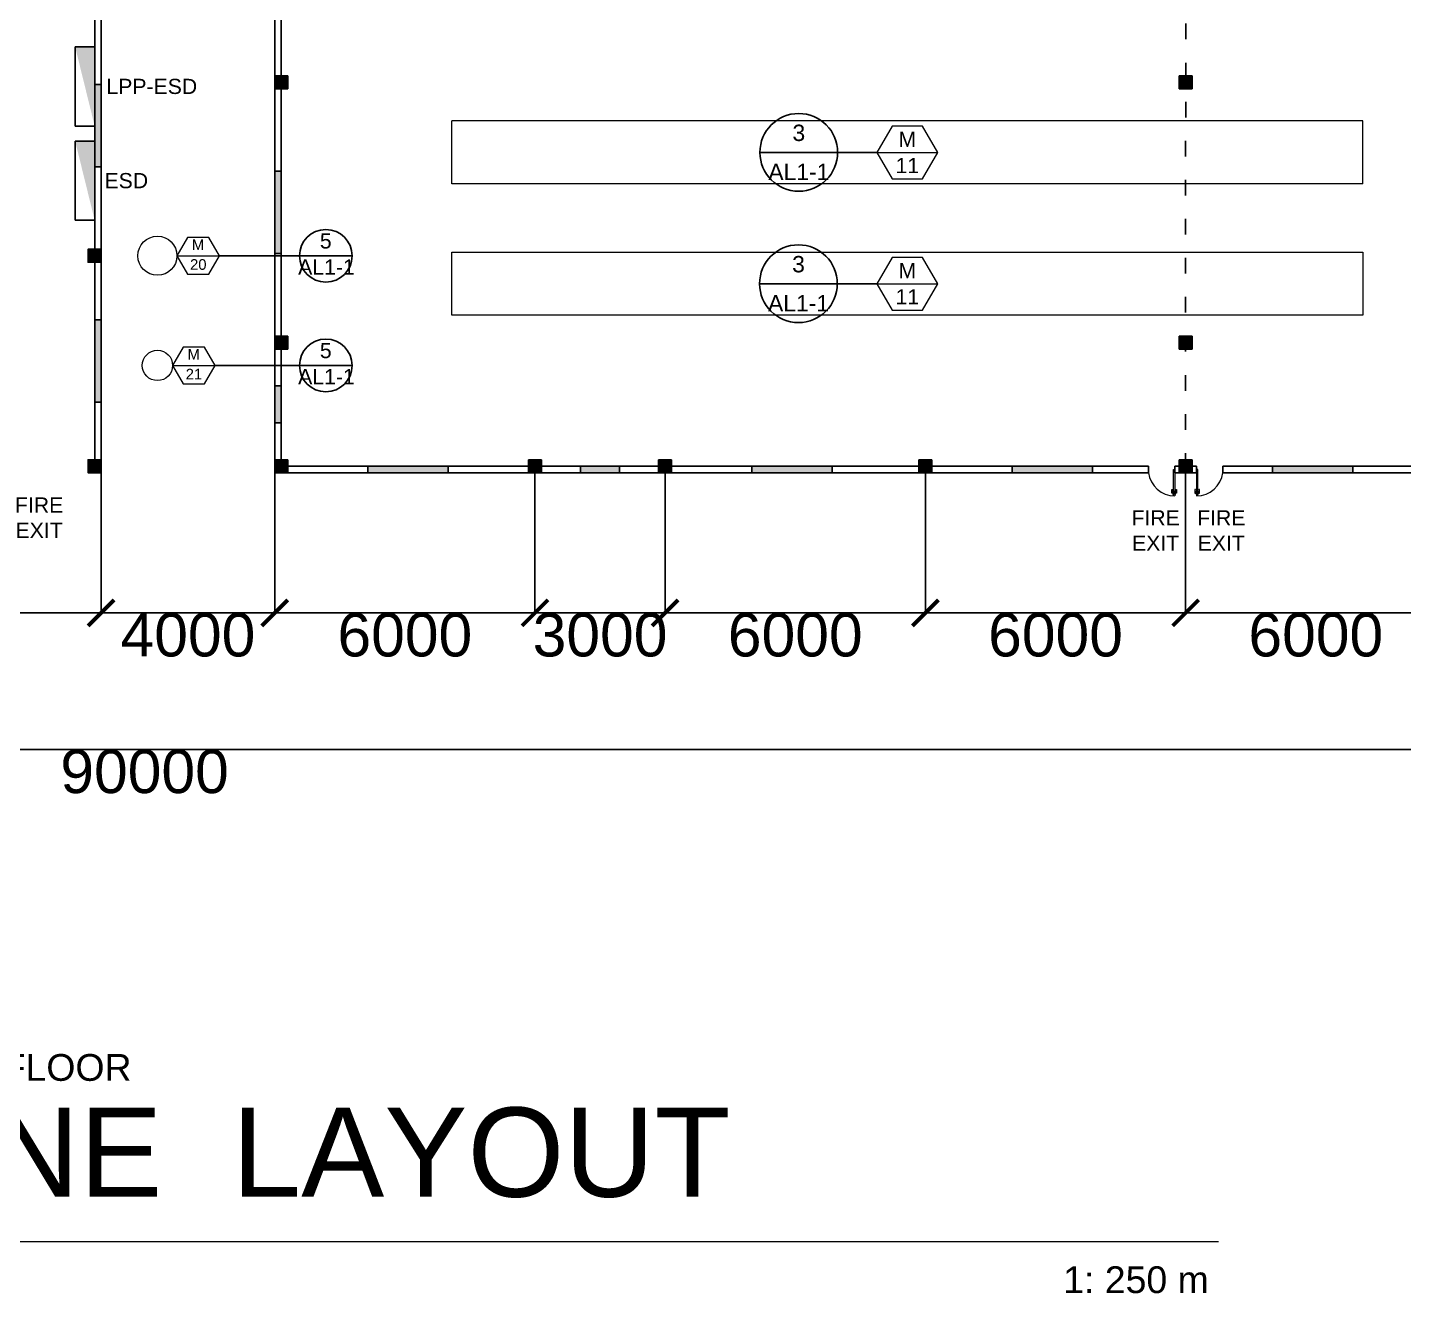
# Model space of a CAD drawing. Header units: millimetres. Extents: x 3339 to 2017737, y 4955 to 2748989.
# Drawn here: x 1619558 to 1651277, y 1219793 to 1248970 of the extents above; entities that cross this region are included whole.
import ezdxf

# ---------------------------------------------------------------- set-up
doc = ezdxf.new("R2010")
doc.units = ezdxf.units.MM
doc.header["$LTSCALE"] = 30
doc.linetypes.add('ACAD_ISO03W100', pattern=[30, 12, -18])
for name, color, linetype, lineweight in [('A-DETL-GENF', 92, 'Continuous', 13), ('A-DOOR', 31, 'Continuous', 13), ('MACH BLOCK', 41, 'Continuous', 5), ('MACHINE', 111, 'Continuous', 5), ('TEXT MACHLAYOUT', 255, 'Continuous', 5)]:
    doc.layers.add(name, color=color, linetype=linetype, lineweight=lineweight)
doc.layers.add('broken line', color=7, linetype='ACAD_ISO03W100', plot=False)
for name, color, linetype in [('DIM LINES', 7, 'Continuous'), ('TEXT', 7, 'Continuous'), ('window', 92, 'Continuous')]:
    doc.layers.add(name, color=color, linetype=linetype)
doc.styles.get("Standard").update_dxf_attribs({"font": 'arial.ttf'})
doc.dimstyles.new('GREEN', dxfattribs={"dimtxt": 1000, "dimasz": 600, "dimexe": 0.18, "dimexo": 0.0625, "dimgap": 0.09, "dimtad": 2, "dimdec": 0, "dimzin": 0, "dimdsep": 46, "dimtxsty": 'Standard', "dimblk": 'ARCHTICK', "dimcen": 0.09, "dimclrd": 3, "dimclre": 3, "dimclrt": 2, "dimadec": 0, "dimazin": 0, "dimtfac": 1, "dimtdec": 0, "dimtofl": 0, "dimtmove": 0, "dimatfit": 3, "dimfxl": 1, "dimtolj": 1, "dimtzin": 0, "dimarcsym": 0})

# ---------------------------------------------------------------- blocks, each defined once
blk = doc.blocks.new('_ArchTick')
at = {"color": 0, "linetype": 'ByBlock', "const_width": 0.15}
blk.add_lwpolyline([(-0.5, -0.5), (0.5, 0.5)], dxfattribs=at)
blk = doc.blocks.new('*D864')
at = {"layer": 'Defpoints', "color": 0, "transparency": 16777216}
for p in [(1577256, 1238709), (1667256, 1238709), (1667256, 1232330)]:
    blk.add_point(p, dxfattribs=at)
at = {"layer": 'DIM LINES', "color": 3, "linetype": 'ByBlock', "lineweight": -2, "transparency": 16777216}
for p, q in [((1577256, 1238709), (1577256, 1232329)), ((1667256, 1238709), (1667256, 1232329)), ((1577256, 1232330), (1667256, 1232330))]:
    blk.add_line(p, q, dxfattribs=at)
at = {"layer": 'DIM LINES', "color": 3, "lineweight": -2, "transparency": 16777216, "xscale": 600, "yscale": 600, "zscale": 600, "rotation": 180}
blk.add_blockref('_ArchTick', (1577256, 1232330), dxfattribs=at)
at = {"layer": 'DIM LINES', "color": 3, "lineweight": -2, "transparency": 16777216, "xscale": 600, "yscale": 600, "zscale": 600}
blk.add_blockref('_ArchTick', (1667256, 1232330), dxfattribs=at)
at = {"layer": 'DIM LINES', "color": 2, "transparency": 16777216, "insert": (1622256, 1231819), "char_height": 1000, "attachment_point": 5}
blk.add_mtext('\\A1;90000', dxfattribs=at)
blk = doc.blocks.new('*D689')
at = {"layer": 'Defpoints', "color": 0, "transparency": 16777216}
for p in [(1614256, 1238709), (1621256, 1238709), (1621256, 1235479)]:
    blk.add_point(p, dxfattribs=at)
at = {"layer": 'DIM LINES', "color": 3, "linetype": 'ByBlock', "lineweight": -2, "transparency": 16777216}
for p, q in [((1614256, 1238709), (1614256, 1235479)), ((1621256, 1238709), (1621256, 1235479)), ((1614256, 1235479), (1621256, 1235479))]:
    blk.add_line(p, q, dxfattribs=at)
at = {"layer": 'DIM LINES', "color": 3, "lineweight": -2, "transparency": 16777216, "xscale": 600, "yscale": 600, "zscale": 600, "rotation": 180}
blk.add_blockref('_ArchTick', (1614256, 1235479), dxfattribs=at)
at = {"layer": 'DIM LINES', "color": 3, "lineweight": -2, "transparency": 16777216, "xscale": 600, "yscale": 600, "zscale": 600}
blk.add_blockref('_ArchTick', (1621256, 1235479), dxfattribs=at)
at = {"layer": 'DIM LINES', "color": 2, "transparency": 16777216, "insert": (1617756, 1234968), "char_height": 1000, "attachment_point": 5}
blk.add_mtext('\\A1;7000', dxfattribs=at)
blk = doc.blocks.new('*D690')
at = {"layer": 'Defpoints', "color": 0, "transparency": 16777216}
for p in [(1621256, 1238709), (1625256, 1238709), (1625256, 1235479)]:
    blk.add_point(p, dxfattribs=at)
at = {"layer": 'DIM LINES', "color": 3, "linetype": 'ByBlock', "lineweight": -2, "transparency": 16777216}
for p, q in [((1621256, 1238709), (1621256, 1235479)), ((1625256, 1238709), (1625256, 1235479)), ((1621256, 1235479), (1625256, 1235479))]:
    blk.add_line(p, q, dxfattribs=at)
at = {"layer": 'DIM LINES', "color": 3, "lineweight": -2, "transparency": 16777216, "xscale": 600, "yscale": 600, "zscale": 600, "rotation": 180}
blk.add_blockref('_ArchTick', (1621256, 1235479), dxfattribs=at)
at = {"layer": 'DIM LINES', "color": 3, "lineweight": -2, "transparency": 16777216, "xscale": 600, "yscale": 600, "zscale": 600}
blk.add_blockref('_ArchTick', (1625256, 1235479), dxfattribs=at)
at = {"layer": 'DIM LINES', "color": 2, "transparency": 16777216, "insert": (1623256, 1234968), "char_height": 1000, "attachment_point": 5}
blk.add_mtext('\\A1;4000', dxfattribs=at)
blk = doc.blocks.new('*D865')
at = {"layer": 'Defpoints', "color": 0, "transparency": 16777216}
for p in [(1625256, 1238709), (1631256, 1238709), (1631256, 1235479)]:
    blk.add_point(p, dxfattribs=at)
at = {"layer": 'DIM LINES', "color": 3, "linetype": 'ByBlock', "lineweight": -2, "transparency": 16777216}
for p, q in [((1625256, 1238709), (1625256, 1235479)), ((1631256, 1238709), (1631256, 1235479)), ((1625256, 1235479), (1631256, 1235479))]:
    blk.add_line(p, q, dxfattribs=at)
at = {"layer": 'DIM LINES', "color": 3, "lineweight": -2, "transparency": 16777216, "xscale": 600, "yscale": 600, "zscale": 600, "rotation": 180}
blk.add_blockref('_ArchTick', (1625256, 1235479), dxfattribs=at)
at = {"layer": 'DIM LINES', "color": 3, "lineweight": -2, "transparency": 16777216, "xscale": 600, "yscale": 600, "zscale": 600}
blk.add_blockref('_ArchTick', (1631256, 1235479), dxfattribs=at)
at = {"layer": 'DIM LINES', "color": 2, "transparency": 16777216, "insert": (1628256, 1234968), "char_height": 1000, "attachment_point": 5}
blk.add_mtext('\\A1;6000', dxfattribs=at)
blk = doc.blocks.new('*D691')
at = {"layer": 'Defpoints', "color": 0, "transparency": 16777216}
for p in [(1631256, 1238709), (1634256, 1238709), (1634256, 1235479)]:
    blk.add_point(p, dxfattribs=at)
at = {"layer": 'DIM LINES', "color": 3, "linetype": 'ByBlock', "lineweight": -2, "transparency": 16777216}
for p, q in [((1631256, 1238709), (1631256, 1235478)), ((1634256, 1238709), (1634256, 1235478)), ((1631256, 1235479), (1634256, 1235479))]:
    blk.add_line(p, q, dxfattribs=at)
at = {"layer": 'DIM LINES', "color": 3, "lineweight": -2, "transparency": 16777216, "xscale": 600, "yscale": 600, "zscale": 600, "rotation": 180}
blk.add_blockref('_ArchTick', (1631256, 1235479), dxfattribs=at)
at = {"layer": 'DIM LINES', "color": 3, "lineweight": -2, "transparency": 16777216, "xscale": 600, "yscale": 600, "zscale": 600}
blk.add_blockref('_ArchTick', (1634256, 1235479), dxfattribs=at)
at = {"layer": 'DIM LINES', "color": 2, "transparency": 16777216, "insert": (1632756, 1234968), "char_height": 1000, "attachment_point": 5}
blk.add_mtext('\\A1;3000', dxfattribs=at)
blk = doc.blocks.new('*D692')
at = {"layer": 'Defpoints', "color": 0, "transparency": 16777216}
for p in [(1634256, 1238709), (1640256, 1238709), (1640256, 1235479)]:
    blk.add_point(p, dxfattribs=at)
at = {"layer": 'DIM LINES', "color": 3, "linetype": 'ByBlock', "lineweight": -2, "transparency": 16777216}
for p, q in [((1634256, 1238709), (1634256, 1235478)), ((1640256, 1238709), (1640256, 1235478)), ((1634256, 1235479), (1640256, 1235479))]:
    blk.add_line(p, q, dxfattribs=at)
at = {"layer": 'DIM LINES', "color": 3, "lineweight": -2, "transparency": 16777216, "xscale": 600, "yscale": 600, "zscale": 600, "rotation": 180}
blk.add_blockref('_ArchTick', (1634256, 1235479), dxfattribs=at)
at = {"layer": 'DIM LINES', "color": 3, "lineweight": -2, "transparency": 16777216, "xscale": 600, "yscale": 600, "zscale": 600}
blk.add_blockref('_ArchTick', (1640256, 1235479), dxfattribs=at)
at = {"layer": 'DIM LINES', "color": 2, "transparency": 16777216, "insert": (1637256, 1234968), "char_height": 1000, "attachment_point": 5}
blk.add_mtext('\\A1;6000', dxfattribs=at)
blk = doc.blocks.new('*D693')
at = {"layer": 'Defpoints', "color": 0, "transparency": 16777216}
for p in [(1640256, 1238709), (1646256, 1238709), (1646256, 1235479)]:
    blk.add_point(p, dxfattribs=at)
at = {"layer": 'DIM LINES', "color": 3, "linetype": 'ByBlock', "lineweight": -2, "transparency": 16777216}
for p, q in [((1640256, 1238709), (1640256, 1235478)), ((1646256, 1238709), (1646256, 1235478)), ((1640256, 1235479), (1646256, 1235479))]:
    blk.add_line(p, q, dxfattribs=at)
at = {"layer": 'DIM LINES', "color": 3, "lineweight": -2, "transparency": 16777216, "xscale": 600, "yscale": 600, "zscale": 600, "rotation": 180}
blk.add_blockref('_ArchTick', (1640256, 1235479), dxfattribs=at)
at = {"layer": 'DIM LINES', "color": 3, "lineweight": -2, "transparency": 16777216, "xscale": 600, "yscale": 600, "zscale": 600}
blk.add_blockref('_ArchTick', (1646256, 1235479), dxfattribs=at)
at = {"layer": 'DIM LINES', "color": 2, "transparency": 16777216, "insert": (1643256, 1234968), "char_height": 1000, "attachment_point": 5}
blk.add_mtext('\\A1;6000', dxfattribs=at)
blk = doc.blocks.new('*D694')
at = {"layer": 'Defpoints', "color": 0, "transparency": 16777216}
for p in [(1646256, 1238709), (1652256, 1238709), (1652256, 1235479)]:
    blk.add_point(p, dxfattribs=at)
at = {"layer": 'DIM LINES', "color": 3, "linetype": 'ByBlock', "lineweight": -2, "transparency": 16777216}
for p, q in [((1646256, 1238709), (1646256, 1235478)), ((1652256, 1238709), (1652256, 1235478)), ((1646256, 1235479), (1652256, 1235479))]:
    blk.add_line(p, q, dxfattribs=at)
at = {"layer": 'DIM LINES', "color": 3, "lineweight": -2, "transparency": 16777216, "xscale": 600, "yscale": 600, "zscale": 600, "rotation": 180}
blk.add_blockref('_ArchTick', (1646256, 1235479), dxfattribs=at)
at = {"layer": 'DIM LINES', "color": 3, "lineweight": -2, "transparency": 16777216, "xscale": 600, "yscale": 600, "zscale": 600}
blk.add_blockref('_ArchTick', (1652256, 1235479), dxfattribs=at)
at = {"layer": 'DIM LINES', "color": 2, "transparency": 16777216, "insert": (1649256, 1234968), "char_height": 1000, "attachment_point": 5}
blk.add_mtext('\\A1;6000', dxfattribs=at)
blk = doc.blocks.new('*D870')
at = {"layer": 'Defpoints', "color": 0, "transparency": 16777216}
for p in [(1634181, 1301709), (1674841, 1301709), (1667256, 1238709)]:
    blk.add_point(p, dxfattribs=at)
at = {"layer": 'DIM LINES', "color": 3, "linetype": 'ByBlock', "lineweight": -2, "transparency": 16777216}
for p, q in [((1634181, 1301709), (1674842, 1301709)), ((1674841, 1238709), (1674841, 1301709)), ((1667256, 1238709), (1674842, 1238709))]:
    blk.add_line(p, q, dxfattribs=at)
at = {"layer": 'DIM LINES', "color": 3, "lineweight": -2, "transparency": 16777216, "xscale": 600, "yscale": 600, "zscale": 600}
for p, rotation in [((1674841, 1301709), 90), ((1674841, 1238709), 270)]:
    blk.add_blockref('_ArchTick', p, dxfattribs=dict(at, rotation=rotation))
at = {"layer": 'DIM LINES', "color": 2, "transparency": 16777216, "insert": (1675352, 1270209), "char_height": 1000, "attachment_point": 5, "rotation": 90}
blk.add_mtext('\\A1;63000', dxfattribs=at)
blk = doc.blocks.new('Poste with lines')
h = blk.add_hatch(color=2)
h.dxf.hatch_style = 1
h.paths.add_polyline_path([(13203, 12318), (12903, 12318), (12903, 12018), (13203, 12018)])
at = {"color": 0}
for p, q in [((12903, 12018), (12903, 12318)), ((12903, 12318), (13203, 12318)), ((12903, 12018), (12903, 12168)), ((13203, 12318), (13203, 12018)), ((12903, 12018), (13053, 12018)), ((13053, 12018), (12903, 12018)), ((13203, 12018), (12903, 12018))]:
    blk.add_line(p, q, dxfattribs=at)

msp = doc.modelspace()

# ---------------------------------------------------------------- hatches: boundary and pattern name
at = {"true_color": 0xf8d731}
h = msp.add_hatch(color=40, dxfattribs=at)
h.dxf.hatch_style = 1
h.paths.add_polyline_path([(1621105.787, 1248525.133), (1620655.787, 1248525.133), (1621105.787, 1246700.133)])
h = msp.add_hatch(color=40, dxfattribs=at)
h.dxf.hatch_style = 1
h.paths.add_polyline_path([(1621105.787, 1246353.152), (1620655.787, 1246353.152), (1621105.787, 1244528.152)])
h = msp.add_hatch(color=2)
h.dxf.hatch_style = 1
h.paths.add_polyline_path([(1621255.787, 1243859.357), (1620955.787, 1243859.357), (1620955.787, 1243559.357), (1621255.787, 1243559.357)])
h = msp.add_hatch(color=2)
h.dxf.hatch_style = 1
h.paths.add_polyline_path([(1621255.787, 1239009.357), (1620955.787, 1239009.357), (1620955.787, 1238709.357), (1621255.787, 1238709.357)])
at = {"layer": 'window'}
h = msp.add_hatch(dxfattribs=at)
h.set_pattern_fill('ANSI31', color=256)
h.set_pattern_definition([(45, (1576202.29589, 1237541.24652), (-0.08838834765, 0.08838834765), [])])
h.paths.add_polyline_path([(1621255.787, 1247659.357), (1621105.787, 1247659.357), (1621105.787, 1245759.357), (1621255.787, 1245759.357)])
h = msp.add_hatch(color=256, dxfattribs=at)
h.dxf.hatch_style = 1
h.paths.add_polyline_path([(1625405.967, 1245659.357), (1625257.587, 1245659.357), (1625257.587, 1243759.357), (1625405.967, 1243759.357)])
h = msp.add_hatch(dxfattribs=at)
h.set_pattern_fill('ANSI31', color=256)
h.set_pattern_definition([(45, (1576202.29589, 1232116.24652), (-0.08838834765, 0.08838834765), [])])
h.paths.add_polyline_path([(1621255.787, 1242234.357), (1621105.787, 1242234.357), (1621105.787, 1240334.357), (1621255.787, 1240334.357)])
h = msp.add_hatch(color=256, dxfattribs=at)
h.dxf.hatch_style = 1
h.paths.add_polyline_path([(1625405.787, 1240709.357), (1625255.787, 1240709.357), (1625255.787, 1239859.357), (1625405.787, 1239859.357)])
h = msp.add_hatch(color=256, dxfattribs=at)
h.dxf.hatch_style = 1
h.paths.add_polyline_path([(1629255.787, 1238859.357), (1627405.787, 1238859.357), (1627405.787, 1238709.357), (1629255.787, 1238709.357)])
h = msp.add_hatch(color=256, dxfattribs=at)
h.dxf.hatch_style = 1
h.paths.add_polyline_path([(1633205.787, 1238859.357), (1632305.787, 1238859.357), (1632305.787, 1238709.357), (1632755.787, 1238709.357), (1633205.787, 1238709.357)])
h = msp.add_hatch(color=256, dxfattribs=at)
h.dxf.hatch_style = 1
h.paths.add_polyline_path([(1638105.787, 1238859.357), (1636255.787, 1238859.357), (1636255.787, 1238709.357), (1638105.787, 1238709.357)])
h = msp.add_hatch(color=256, dxfattribs=at)
h.dxf.hatch_style = 1
h.paths.add_polyline_path([(1644105.787, 1238859.357), (1642255.787, 1238859.357), (1642255.787, 1238709.357), (1644105.787, 1238709.357)])
h = msp.add_hatch(color=256, dxfattribs=at)
h.dxf.hatch_style = 1
h.paths.add_polyline_path([(1650105.787, 1238859.357), (1648255.787, 1238859.357), (1648255.787, 1238709.357), (1650105.787, 1238709.357)])

# ---------------------------------------------------------------- linework, layer by layer
at = {"color": 0}
for p, q in [((1625255.787, 1238709.357), (1625255.787, 1260346.482)), ((1625405.787, 1238859.357), (1625405.787, 1259559.357)), ((1621105.787, 1238709.357), (1621105.787, 1256406.42)), ((1621255.787, 1238709.357), (1621255.787, 1256406.42)), ((1621255.787, 1239009.357), (1621105.787, 1239009.357)), ((1621255.787, 1238859.357), (1621255.787, 1239009.357)), ((1621105.787, 1238859.357), (1621255.787, 1238859.357)), ((1621105.787, 1238709.357), (1621255.787, 1238709.357)), ((1621105.787, 1238709.357), (1621255.787, 1238709.357)), ((1645399.911, 1238709.357), (1625255.787, 1238709.357)), ((1625255.787, 1238709.357), (1634255.787, 1238709.357)), ((1625255.787, 1238709.357), (1632755.787, 1238709.357)), ((1645399.911, 1238859.357), (1625405.787, 1238859.357)), ((1646505.787, 1238859.357), (1646005.787, 1238859.357)), ((1646505.787, 1238709.357), (1646005.787, 1238709.357)), ((1646505.787, 1238709.357), (1646255.787, 1238709.357)), ((1667105.787, 1238859.357), (1647111.662, 1238859.357)), ((1667255.787, 1238709.357), (1647111.662, 1238709.357)), ((1667255.787, 1238709.357), (1647111.662, 1238709.357))]:
    msp.add_line(p, q, dxfattribs=at)
for p, q in [((1620655.787, 1246700.133), (1620655.787, 1248525.133)), ((1621105.787, 1248525.133), (1620655.787, 1248525.133)), ((1621105.787, 1246700.133), (1621105.787, 1248525.133)), ((1621105.787, 1246700.133), (1620655.787, 1246700.133)), ((1620655.787, 1244528.152), (1620655.787, 1246353.152)), ((1621105.787, 1246353.152), (1620655.787, 1246353.152)), ((1621105.787, 1244528.152), (1621105.787, 1246353.152)), ((1636440.601, 1246091.902), (1638240.601, 1246091.902)), ((1638240.601, 1246091.902), (1639140.601, 1246091.902)), ((1621105.787, 1244528.152), (1620655.787, 1244528.152)), ((1621255.787, 1243859.357), (1621105.787, 1243859.357)), ((1621255.787, 1243709.357), (1621255.787, 1243859.357)), ((1621255.787, 1243559.357), (1621255.787, 1243709.357)), ((1621255.787, 1239009.357), (1621255.787, 1243559.357)), ((1623982.838, 1243709.357), (1625827.695, 1243709.357)), ((1625827.695, 1243709.357), (1627040.13, 1243709.357)), ((1636433.141, 1243065.184), (1638233.141, 1243065.184)), ((1638240.601, 1243065.184), (1639140.601, 1243065.184)), ((1625405.787, 1241559.357), (1625405.787, 1239009.357)), ((1623882.838, 1241182.204), (1625827.695, 1241182.204)), ((1625827.695, 1241182.204), (1627040.13, 1241182.204)), ((1621105.787, 1238709.357), (1621255.787, 1238709.357)), ((1625555.787, 1238859.357), (1631105.787, 1238859.357)), ((1631405.787, 1238859.357), (1634105.787, 1238859.357)), ((1645399.911, 1238709.357), (1645399.911, 1238859.357)), ((1646005.787, 1238709.357), (1646005.787, 1238859.357)), ((1646405.787, 1238709.357), (1646505.787, 1238709.357)), ((1646505.787, 1238709.357), (1646505.787, 1238859.357)), ((1647111.662, 1238709.357), (1647111.662, 1238859.357))]:
    msp.add_line(p, q)
for points in [[(1621255.787, 1243859.357), (1620955.787, 1243859.357), (1620955.787, 1243559.357), (1621255.787, 1243559.357), (1621255.787, 1243859.357)], [(1621255.787, 1239009.357), (1620955.787, 1239009.357), (1620955.787, 1238709.357), (1621255.787, 1238709.357), (1621255.787, 1239009.357)]]:
    msp.add_lwpolyline(points, close=True)
for centre, radius in [((1637336.871, 1246091.902), 896.27), ((1626433.913, 1243709.357), 606.218), ((1637329.411, 1243065.184), 896.27), ((1626433.913, 1241182.204), 606.218)]:
    msp.add_circle(centre, radius)
at = {"layer": 'A-DETL-GENF'}
for p, q in [((1645937.687, 1238324.95), (1645952.057, 1238324.95)), ((1645937.687, 1238263.145), (1645937.687, 1238324.95)), ((1645946.272, 1238316.059), (1645937.687, 1238324.645)), ((1645946.272, 1238263.145), (1645937.687, 1238263.145)), ((1645937.687, 1238234.57), (1645937.687, 1238263.145)), ((1645937.687, 1238263.145), (1645947.212, 1238263.145)), ((1645947.212, 1238234.57), (1645937.687, 1238234.57)), ((1645952.057, 1238316.059), (1645946.272, 1238316.059)), ((1645946.272, 1238316.059), (1645946.272, 1238263.145)), ((1645947.212, 1238263.145), (1645947.212, 1238234.57)), ((1645947.212, 1238260.764), (1645971.024, 1238260.764)), ((1645947.212, 1238236.951), (1645947.212, 1238260.764)), ((1645971.024, 1238236.951), (1645947.212, 1238236.951)), ((1645952.057, 1238324.95), (1645952.057, 1238316.059)), ((1645971.024, 1238286.957), (1645975.787, 1238291.72)), ((1645971.024, 1238210.757), (1645971.024, 1238286.957)), ((1645971.024, 1238260.764), (1645971.024, 1238236.951)), ((1645975.787, 1238205.995), (1645971.024, 1238210.757)), ((1645975.787, 1238291.72), (1645975.787, 1238205.995)), ((1646005.787, 1238205.995), (1646005.787, 1238291.72)), ((1646005.787, 1238291.72), (1646010.549, 1238286.957)), ((1646010.549, 1238210.757), (1646005.787, 1238205.995)), ((1646010.549, 1238286.957), (1646010.549, 1238210.757)), ((1646010.549, 1238236.951), (1646010.549, 1238260.764)), ((1646010.549, 1238260.764), (1646034.362, 1238260.764)), ((1646034.362, 1238236.951), (1646010.549, 1238236.951)), ((1646029.516, 1238316.059), (1646029.516, 1238324.95)), ((1646029.516, 1238324.95), (1646043.887, 1238324.95)), ((1646035.301, 1238316.059), (1646029.516, 1238316.059)), ((1646034.362, 1238263.145), (1646043.887, 1238263.145)), ((1646034.362, 1238234.57), (1646034.362, 1238263.145)), ((1646034.362, 1238260.764), (1646034.362, 1238236.951)), ((1646043.887, 1238234.57), (1646034.362, 1238234.57)), ((1646035.301, 1238316.059), (1646043.887, 1238324.645)), ((1646035.301, 1238263.145), (1646035.301, 1238316.059)), ((1646043.887, 1238263.145), (1646035.301, 1238263.145)), ((1646043.887, 1238324.95), (1646043.887, 1238263.145)), ((1646043.887, 1238263.145), (1646043.887, 1238234.57)), ((1646467.687, 1238324.95), (1646467.687, 1238263.145)), ((1646482.057, 1238324.95), (1646467.687, 1238324.95)), ((1646476.272, 1238316.059), (1646467.687, 1238324.645)), ((1646467.687, 1238263.145), (1646476.272, 1238263.145)), ((1646477.212, 1238263.145), (1646467.687, 1238263.145)), ((1646467.687, 1238263.145), (1646467.687, 1238234.57)), ((1646467.687, 1238234.57), (1646477.212, 1238234.57)), ((1646476.272, 1238263.145), (1646476.272, 1238316.059)), ((1646476.272, 1238316.059), (1646482.057, 1238316.059)), ((1646477.212, 1238234.57), (1646477.212, 1238263.145)), ((1646477.212, 1238260.764), (1646477.212, 1238236.951)), ((1646501.024, 1238260.764), (1646477.212, 1238260.764)), ((1646477.212, 1238236.951), (1646501.024, 1238236.951)), ((1646482.057, 1238316.059), (1646482.057, 1238324.95)), ((1646505.787, 1238291.72), (1646501.024, 1238286.957)), ((1646501.024, 1238286.957), (1646501.024, 1238210.757)), ((1646501.024, 1238236.951), (1646501.024, 1238260.764)), ((1646501.024, 1238210.757), (1646505.787, 1238205.995)), ((1646505.787, 1238205.995), (1646505.787, 1238291.72)), ((1646540.549, 1238286.957), (1646535.787, 1238291.72)), ((1646535.787, 1238291.72), (1646535.787, 1238205.995)), ((1646535.787, 1238205.995), (1646540.549, 1238210.757)), ((1646540.549, 1238210.757), (1646540.549, 1238286.957)), ((1646564.362, 1238260.764), (1646540.549, 1238260.764)), ((1646540.549, 1238260.764), (1646540.549, 1238236.951)), ((1646540.549, 1238236.951), (1646564.362, 1238236.951)), ((1646573.887, 1238324.95), (1646559.516, 1238324.95)), ((1646559.516, 1238324.95), (1646559.516, 1238316.059)), ((1646559.516, 1238316.059), (1646565.301, 1238316.059)), ((1646564.362, 1238263.145), (1646564.362, 1238234.57)), ((1646573.887, 1238263.145), (1646564.362, 1238263.145)), ((1646564.362, 1238236.951), (1646564.362, 1238260.764)), ((1646564.362, 1238234.57), (1646573.887, 1238234.57)), ((1646565.301, 1238316.059), (1646573.887, 1238324.645)), ((1646565.301, 1238316.059), (1646565.301, 1238263.145)), ((1646565.301, 1238263.145), (1646573.887, 1238263.145)), ((1646573.887, 1238263.145), (1646573.887, 1238324.95)), ((1646573.887, 1238234.57), (1646573.887, 1238263.145))]:
    msp.add_line(p, q, dxfattribs=at)
at = {"layer": 'A-DOOR', "lineweight": 18}
for p, q in [((1645975.787, 1238784.357), (1646005.787, 1238784.357)), ((1645975.787, 1238173.857), (1645975.787, 1238784.357)), ((1646005.787, 1238784.357), (1646005.787, 1238173.857)), ((1646535.787, 1238784.357), (1646505.787, 1238784.357)), ((1646505.787, 1238784.357), (1646505.787, 1238173.857)), ((1646535.787, 1238173.857), (1646535.787, 1238784.357))]:
    msp.add_line(p, q, dxfattribs=at)
at = {"layer": 'A-DOOR'}
for centre, start, end in [((1646005.787, 1238784.357), 187.05662, 270), ((1646505.787, 1238784.357), 270, 352.94338)]:
    msp.add_arc(centre, 610.5, start, end, dxfattribs=at)
at = {"layer": 'broken line'}
msp.add_line((1646257.227, 1289559.537), (1646255.787, 1239009.537), dxfattribs=at)
at = {"layer": 'MACH BLOCK', "color": 85, "true_color": 0x58ba48}
msp.add_line((1597627.769, 1220988.441), (1647014.132, 1220988.441), dxfattribs=at)
at = {"layer": 'MACHINE'}
for p, q in [((1650339.667, 1246816.902), (1629339.667, 1246816.902)), ((1629339.667, 1245366.902), (1629339.667, 1246816.902)), ((1650339.667, 1245366.902), (1650339.667, 1246816.902)), ((1639139.667, 1246091.902), (1640539.667, 1246091.902)), ((1650339.667, 1245366.902), (1629339.667, 1245366.902)), ((1629339.622, 1242340.184), (1629339.622, 1243790.184)), ((1629339.622, 1243790.184), (1650339.622, 1243790.184)), ((1650339.622, 1243790.184), (1650339.622, 1242340.184)), ((1623002.838, 1243709.357), (1623982.838, 1243709.357)), ((1639139.667, 1243065.184), (1640539.667, 1243065.184)), ((1650339.622, 1242340.184), (1629339.622, 1242340.184)), ((1622902.838, 1241182.204), (1623882.838, 1241182.204))]:
    msp.add_line(p, q, dxfattribs=at)
for points in [[(1639489.667, 1246698.12), (1639139.667, 1246091.902), (1639489.667, 1245485.685), (1640189.667, 1245485.685), (1640539.667, 1246091.902), (1640189.667, 1246698.12)], [(1623247.838, 1244133.71), (1623002.838, 1243709.357), (1623247.838, 1243285.005), (1623737.838, 1243285.005), (1623982.838, 1243709.357), (1623737.838, 1244133.71)], [(1639489.667, 1243671.402), (1639139.667, 1243065.184), (1639489.667, 1242458.966), (1640189.667, 1242458.966), (1640539.667, 1243065.184), (1640189.667, 1243671.402)], [(1623147.838, 1241606.556), (1622902.838, 1241182.204), (1623147.838, 1240757.851), (1623637.838, 1240757.851), (1623882.838, 1241182.204), (1623637.838, 1241606.556)]]:
    msp.add_lwpolyline(points, close=True, dxfattribs=at)
for centre, radius in [((1622552.838, 1243709.357), 450), ((1622552.838, 1241182.204), 350)]:
    msp.add_circle(centre, radius, dxfattribs=at)
at = {"layer": 'window'}
for p, q in [((1621105.787, 1247659.357), (1621255.787, 1247659.357)), ((1621105.787, 1245759.357), (1621255.787, 1245759.357)), ((1625257.587, 1245659.357), (1625405.967, 1245659.357)), ((1625257.587, 1243759.357), (1625405.967, 1243759.357)), ((1621105.787, 1242234.357), (1621255.787, 1242234.357)), ((1625255.787, 1240709.357), (1625405.787, 1240709.357)), ((1621105.787, 1240334.357), (1621255.787, 1240334.357)), ((1625255.787, 1239859.357), (1625405.787, 1239859.357)), ((1627405.787, 1238859.357), (1627405.787, 1238709.357)), ((1629255.787, 1238859.357), (1629255.787, 1238709.357)), ((1632305.787, 1238859.357), (1632305.787, 1238709.357)), ((1633205.787, 1238859.357), (1633205.787, 1238709.357)), ((1636255.787, 1238859.357), (1636255.787, 1238709.357)), ((1638105.787, 1238859.357), (1638105.787, 1238709.357)), ((1642255.787, 1238859.357), (1642255.787, 1238709.357)), ((1644105.787, 1238859.357), (1644105.787, 1238709.357)), ((1648255.787, 1238859.357), (1648255.787, 1238709.357)), ((1650105.787, 1238859.357), (1650105.787, 1238709.357))]:
    msp.add_line(p, q, dxfattribs=at)

# ---------------------------------------------------------------- block references
at = {"color": 0}
for p in [(1612352.476, 1235541.247), (1633202.476, 1235541.247), (1612352.296, 1229541.247), (1633202.296, 1229541.247), (1612352.296, 1226691.247), (1618202.296, 1226691.247), (1621202.296, 1226691.247), (1627202.296, 1226691.247), (1633202.296, 1226691.247)]:
    msp.add_blockref('Poste with lines', p, dxfattribs=at)

# ---------------------------------------------------------------- texts
for s, width, gutter_width, insert, char_height, attachment_point in [('3', 1374.9656, 1886.796, (1637338.736, 1246540.037), 377.359, 5), ('\\pxqc,t0.39537;AL1-1', 377.35925, 1886.796, (1637338.736, 1245643.767), 377.35925, 5), ('\\pxqc;5', 940.36339, 2757.711, (1625962.775, 1244227.073), 350, 1), ('\\pxqc,t0.39537;AL1-1', 377.35925, 1886.796, (1626260.363, 1243625.973), 350, 1), ('3', 1374.9656, 1886.796, (1637331.276, 1243513.319), 377.359, 5), ('\\pxqc,t0.39537;AL1-1', 377.35925, 1886.796, (1637331.276, 1242617.049), 377.35925, 5), ('\\pxqc;5', 940.36339, 2757.711, (1625962.775, 1241699.92), 350, 1), ('\\pxqc,t0.39537;AL1-1', 377.35925, 1886.796, (1626260.363, 1241098.82), 350, 1)]:
    msp.add_mtext_dynamic_manual_height_columns(s, width=width, gutter_width=gutter_width, heights=[0], dxfattribs=dict(insert=insert, char_height=char_height, attachment_point=attachment_point))
at = {"layer": 'MACHINE'}
for s, width, gutter_width, insert, char_height, attachment_point in [('\\pxqc,t0,1;M', 1073.77782, 2002.986, (1639839.667, 1246395.011), 350, 5), ('\\pxqc;11', 1274.05619, 2757.711, (1639839.667, 1245788.793), 350, 5), ('\\pxqc,t0,1;M', 751.64447, 1402.09, (1623112.988, 1244086.701), 245, 1), ('\\pxqc;20', 891.83933, 1930.398, (1623047.815, 1243631.454), 245, 1), ('\\pxqc,t0,1;M', 1073.77782, 2002.986, (1639839.667, 1243368.293), 350, 5), ('\\pxqc;11', 1274.05619, 2757.711, (1639839.667, 1242762.075), 350, 5), ('\\pxqc,t0,1;M', 751.64447, 1402.09, (1623012.988, 1241559.548), 245, 1), ('\\pxqc;21', 891.83933, 1930.398, (1622947.815, 1241104.301), 245, 1)]:
    msp.add_mtext_dynamic_manual_height_columns(s, width=width, gutter_width=gutter_width, heights=[0], dxfattribs=dict(at, insert=insert, char_height=char_height, attachment_point=attachment_point))
at = {"layer": 'TEXT', "color": 40, "true_color": 0xf8d731, "char_height": 350, "attachment_point": 1}
for s, width, insert in [('\\pxqc;LPP-ESD', 2190.43386, (1621327.563, 1247788.349)), ('\\pxqc;ESD', 1015.29176, (1621327.563, 1245616.368))]:
    msp.add_mtext_dynamic_manual_height_columns(s, width=width, gutter_width=0, heights=[0], dxfattribs=dict(at, insert=insert))
at = {"layer": 'TEXT', "char_height": 350, "attachment_point": 1}
for insert in [(1619197.598, 1238139.79), (1644936.337, 1237845.259), (1646449.77, 1237845.259)]:
    msp.add_mtext_dynamic_manual_height_columns('\\pxqc;FIRE EXIT', width=1254.53393, gutter_width=0, heights=[1406.025], dxfattribs=dict(at, insert=insert))
at = {"layer": 'TEXT MACHLAYOUT', "attachment_point": 1}
for s, width, gutter_width, heights, insert, char_height in [('BUILDING 1 - GROUND FLOOR', 13243.68174, 3086.648, [0], (1609354.87, 1225311.551), 617.32954), ('MACHINE  LAYOUT', 34622.34682, 10288.826, [9272.543], (1609415.383, 1224079.131), 2057.76512), ('\\pxi-3,l4,t4;1: 250 m', 5111.62268, 3086.648, [0], (1642816.074, 1220419.447), 617.32954)]:
    msp.add_mtext_dynamic_manual_height_columns(s, width=width, gutter_width=gutter_width, heights=heights, dxfattribs=dict(at, insert=insert, char_height=char_height))

# ---------------------------------------------------------------- dimensions: what is measured, and where the dimension line sits
at = {"layer": 'DIM LINES', "color": 0}
dim = msp.add_linear_dim(base=(1674841.468, 1301709.357), p1=(1667255.787, 1238709.357), p2=(1634180.787, 1301709.357), angle=90, dimstyle='GREEN', dxfattribs=at)
dim.commit()
dim.dimension.update_dxf_attribs({"geometry": '*D870', "text_midpoint": (1675352.472, 1270209.357)})
for base, p1, p2, picture, middle in [((1667255.787, 1232329.59), (1577255.787, 1238709.357), (1667255.787, 1238709.357), '*D864', (1622255.787, 1231818.927)), ((1621255.787, 1235478.688), (1614255.787, 1238709.357), (1621255.787, 1238709.357), '*D689', (1617755.787, 1234968.025)), ((1625255.787, 1235478.688), (1621255.787, 1238709.357), (1625255.787, 1238709.357), '*D690', (1623255.787, 1234968.025)), ((1631255.787, 1235478.688), (1625255.787, 1238709.357), (1631255.787, 1238709.357), '*D865', (1628255.787, 1234968.025)), ((1634255.787, 1235478.508), (1631255.787, 1238709.357), (1634255.787, 1238709.357), '*D691', (1632755.787, 1234967.504)), ((1640255.787, 1235478.508), (1634255.787, 1238709.357), (1640255.787, 1238709.357), '*D692', (1637255.787, 1234967.845)), ((1646255.787, 1235478.508), (1640255.787, 1238709.357), (1646255.787, 1238709.357), '*D693', (1643255.787, 1234967.845)), ((1652255.787, 1235478.508), (1646255.787, 1238709.357), (1652255.787, 1238709.357), '*D694', (1649255.787, 1234967.845))]:
    dim = msp.add_linear_dim(base=base, p1=p1, p2=p2, dimstyle='GREEN', dxfattribs=at)
    dim.commit()
    dim.dimension.update_dxf_attribs({"geometry": picture, "text_midpoint": middle})

doc.saveas('drawing.dxf')
